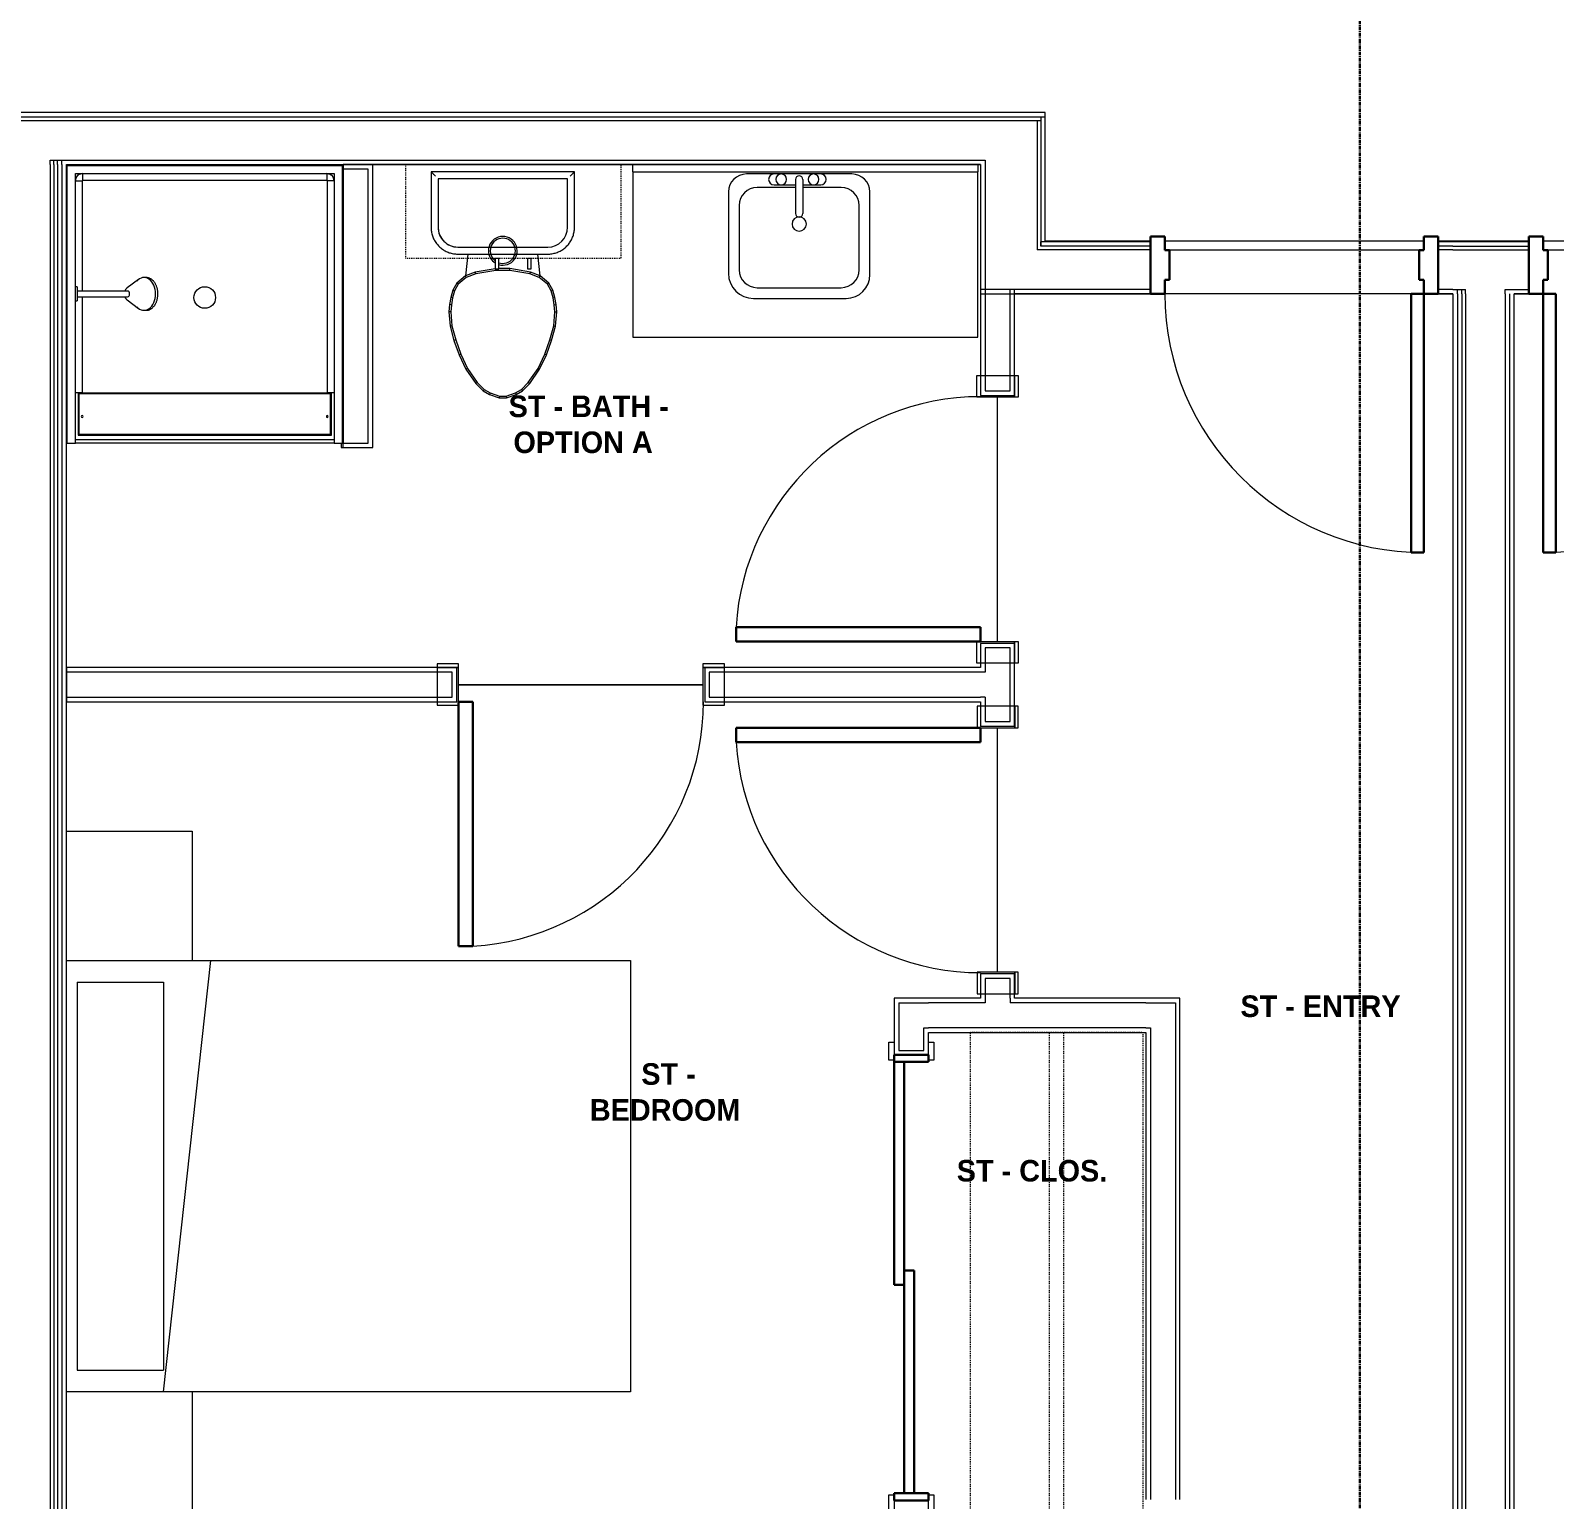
# Model space of a CAD drawing. Header units: inches. Extents: x -4093 to -1777, y 9773 to 12264.
# Drawn here: x -3339.3 to -3127.2, y 10187.7 to 10392.1 of the extents above; entities that cross this region are included whole.
import ezdxf

# ---------------------------------------------------------------- set-up
doc = ezdxf.new("R2010")
doc.units = ezdxf.units.IN
doc.header["$MEASUREMENT"] = 0
doc.linetypes.add('Dash', pattern=[0.25, 0.125, -0.125])
doc.linetypes.add('Grid Line 1_2_', pattern=[0.875, 0.5, -0.125, 0.125, -0.125])
for name, color, linetype, lineweight in [('0-1', 7, 'Continuous', 5), ('0-2', 7, 'Continuous', 9), ('0-3', 8, 'Continuous', 9), ('A-AREA-IDEN', 2, 'Continuous', 9), ('A-DOOR-1', 7, 'Continuous', 9), ('A-DOOR-2', 10, 'Continuous', 30), ('A-DOOR-FRAM-1', 10, 'Continuous', 30), ('A-FLOR-1', 7, 'Continuous', 9), ('A-FLOR-2', 192, 'Continuous', 9), ('A-WALL-1', 7, 'Continuous', 9), ('A-WALL-2', 250, 'Continuous', 18), ('I-FURN-1', 7, 'Continuous', 9), ('I-WALL-1', 7, 'Continuous', 9), ('P-SANR-FIXT-1', 7, 'Continuous', 9), ('Q-CASE-1', 7, 'Continuous', 9), ('Q-CASE-2', 7, 'Dash', 9), ('Q-CASE-HDLN-1', 7, 'Dash', 9), ('S-GRID-1', 1, 'Grid Line 1_2_', 30)]:
    doc.layers.add(name, color=color, linetype=linetype, lineweight=lineweight)
doc.styles.add('Century Gothic_B', font='GOTHICB.TTF', dxfattribs={"height": 3})

# ---------------------------------------------------------------- blocks, each defined once
blk = doc.blocks.new('SLIDING - FLUSH - SLIDING - FLUSH - 5-0 x 6-8-3203586-BACKGROUND - 3RD FLOOR')
at = {"layer": 'A-DOOR-1'}
for p, q in [((-32.75, 3.25), (-30.25, 3.25)), ((-32.75, 2.5), (-32.75, 3.25)), ((-30.25, 2.5), (-32.75, 2.5)), ((-30.25, 3.25), (-30.25, 2.5)), ((30.25, 3.25), (32.75, 3.25)), ((30.25, 2.5), (30.25, 3.25)), ((32.75, 2.5), (30.25, 2.5)), ((32.75, 3.25), (32.75, 2.5)), ((-32.75, -2.25), (-30.25, -2.25)), ((-32.75, -3), (-32.75, -2.25)), ((-30.25, -3), (-32.75, -3)), ((-30.25, -2.25), (-30.25, -3)), ((30.25, -2.25), (32.75, -2.25)), ((30.25, -3), (30.25, -2.25)), ((32.75, -3), (30.25, -3)), ((32.75, -2.25), (32.75, -3))]:
    blk.add_line(p, q, dxfattribs=at)
at = {"layer": 'A-DOOR-2'}
for p, q in [((-1, -0.88), (-1, 0.5)), ((-1, 0.5), (30, 0.5)), ((30, 0.5), (30, -0.88)), ((-30, -2.25), (-30, -0.88)), ((-30, -0.88), (1, -0.88)), ((30, -0.88), (-1, -0.88)), ((1, -0.88), (1, -2.25)), ((1, -2.25), (-30, -2.25))]:
    blk.add_line(p, q, dxfattribs=at)
at = {"layer": 'A-DOOR-FRAM-1'}
for p, q in [((-31, -2.25), (-31, 2.5)), ((-31, 2.5), (-30, 2.5)), ((-30, 2.5), (-30, -2.25)), ((30, 2.5), (31, 2.5)), ((30, -2.25), (30, 2.5)), ((31, 2.5), (31, -2.25)), ((-30, -2.25), (-31, -2.25)), ((31, -2.25), (30, -2.25))]:
    blk.add_line(p, q, dxfattribs=at)
blk = doc.blocks.new('SWING - SINGLE - FLUSH - SWING - FLUSH - 2-10 x 6-8 - PRIVACY-4346066-BACKGROUND - 3RD FLOOR')
at = {"layer": 'A-DOOR-1'}
for p, q in [((-17, 2.87), (-20, 2.87)), ((-20, 2.87), (-20, -2.38)), ((-17, -2.38), (-17, 2.87)), ((20, 2.87), (17, 2.87)), ((17, 2.87), (17, -2.38)), ((20, -2.38), (20, 2.87)), ((-20, -2.38), (-17, -2.38)), ((-17, -2.38), (-20, -2.38)), ((-20, -2.38), (-20, -2.88)), ((-20, -2.88), (-17, -2.88)), ((-17, -2.88), (-17, -2.38)), ((17, -2.38), (20, -2.38)), ((20, -2.38), (17, -2.38)), ((17, -2.38), (17, -2.88)), ((17, -2.88), (20, -2.88)), ((20, -2.88), (20, -2.38))]:
    blk.add_line(p, q, dxfattribs=at)
blk.add_arc((17, 2.37), 34.07, 93.3657, 180, dxfattribs=at)
at = {"layer": 'A-DOOR-2'}
for p, q in [((15, 2.37), (15, 36.38)), ((17, 36.38), (15, 36.38)), ((17, 2.37), (17, 36.38)), ((17, 2.37), (15, 2.37))]:
    blk.add_line(p, q, dxfattribs=at)
blk = doc.blocks.new('OD_CW_Closet - OD_CW_Closet-3786599-BACKGROUND - 3RD FLOOR')
at = {"layer": 'Q-CASE-HDLN-1'}
for p, q in [((0.74, -24), (0.74, 0)), ((0.74, 0), (68.99, 0)), ((68.99, 0), (68.99, -24)), ((0.74, -11), (68.99, -11)), ((0.74, -13), (68.99, -13)), ((68.99, -24), (0.74, -24))]:
    blk.add_line(p, q, dxfattribs=at)
blk = doc.blocks.new('SWING - SINGLE - FLUSH - SWING - FLUSH - 2-10 x 6-8 - PRIVACY-4346067-BACKGROUND - 3RD FLOOR')
at = {"layer": 'A-DOOR-1'}
for p, q in [((-17, 2.87), (-20, 2.87)), ((-20, 2.87), (-20, -2.38)), ((-17, -2.38), (-17, 2.87)), ((20, 2.87), (17, 2.87)), ((17, 2.87), (17, -2.38)), ((20, -2.38), (20, 2.87)), ((-20, -2.38), (-17, -2.38)), ((-17, -2.38), (-20, -2.38)), ((-20, -2.38), (-20, -2.88)), ((-20, -2.88), (-17, -2.88)), ((-17, -2.88), (-17, -2.38)), ((17, -2.38), (20, -2.38)), ((20, -2.38), (17, -2.38)), ((17, -2.38), (17, -2.88)), ((17, -2.88), (20, -2.88)), ((20, -2.88), (20, -2.38))]:
    blk.add_line(p, q, dxfattribs=at)
blk.add_arc((17, 2.37), 34.07, 93.3657, 180, dxfattribs=at)
at = {"layer": 'A-DOOR-2'}
for p, q in [((15, 2.37), (15, 36.38)), ((17, 36.38), (15, 36.38)), ((17, 2.37), (17, 36.38)), ((17, 2.37), (15, 2.37))]:
    blk.add_line(p, q, dxfattribs=at)
blk = doc.blocks.new('Bed-Standard - Queen 60_ x 79_-4200936-BACKGROUND - 3RD FLOOR')
at = {"layer": 'I-FURN-1'}
for p, q in [((-19.31, 41.3), (40.69, 41.3)), ((-19.31, -37.2), (-19.31, 41.3)), ((40.69, 41.3), (40.69, -37.2)), ((40.69, -23.7), (-19.31, -17.13)), ((-16.31, -23.7), (37.69, -23.7)), ((-16.31, -35.7), (-16.31, -23.7)), ((37.69, -35.7), (37.69, -23.7)), ((-16.31, -35.7), (37.69, -35.7))]:
    blk.add_line(p, q, dxfattribs=at)
blk = doc.blocks.new('M_Sink Vanity-Square - 500 x 440mm-1352614-BACKGROUND - 3RD FLOOR')
at = {"layer": 'P-SANR-FIXT-1'}
for p, q in [((7.96, 7.09), (-6.72, 7.09)), ((3.62, 7.09), (-2.88, 7.09)), ((-9.22, 4.59), (-9.22, -6.73)), ((0.12, 5.22), (-5.22, 5.22)), ((-2.88, 5.59), (0.12, 5.59)), ((0.12, 6.33), (0.12, 1.59)), ((1.12, 6.33), (1.12, 1.59)), ((1.12, 5.59), (3.62, 5.59)), ((6.46, 5.22), (1.12, 5.22)), ((10.46, -6.91), (10.46, 4.59)), ((-7.72, 2.72), (-7.72, -6.23)), ((8.96, -6.23), (8.96, 2.72)), ((-5.72, -10.23), (7.14, -10.23)), ((-5.22, -8.73), (6.46, -8.73))]:
    blk.add_line(p, q, dxfattribs=at)
for centre, radius, start, end in [((-6.72, 4.59), 2.5, 90, 180), ((-2.88, 6.34), 0.75, 90, 270), ((-1.88, 6.34), 0.75, 360, 180), ((0.62, 6.33), 0.5, 360, 180), ((2.62, 6.34), 0.75, 360, 180), ((3.62, 6.34), 0.75, 270, 90), ((7.96, 4.59), 2.5, 360, 90), ((-5.22, 2.72), 2.5, 90, 180), ((-1.88, 6.34), 0.75, 180, 0), ((2.62, 6.34), 0.75, 180, 360), ((6.46, 2.72), 2.5, 0, 90), ((0.62, 0.13), 1, 360, 180), ((0.62, 0.13), 1, 180, 0), ((0.62, 1.59), 0.5, 180, 0), ((-5.22, -6.23), 2.5, 180, 270), ((6.46, -6.23), 2.5, 270, 0), ((-5.72, -6.73), 3.5, 180, 270), ((7.14, -6.91), 3.32, 270, 0)]:
    blk.add_arc(centre, radius, start, end, dxfattribs=at)
blk = doc.blocks.new('Toilet-Domestic-3D - Toilet-Domestic-3D-V23-BACKGROUND - 3RD FLOOR')
at = {"layer": 'P-SANR-FIXT-1'}
for p, q in [((-2.74, 11), (-3.74, 10)), ((-2.59, 10.8), (-3.55, 9.84)), ((-1.87, 11.5), (-2.74, 11)), ((-2.59, 10.8), (-2.74, 11)), ((-1.77, 11.27), (-2.59, 10.8)), ((-0.5, 12), (-1.87, 11.5)), ((-1.77, 11.27), (-1.87, 11.5)), ((-0.46, 11.75), (-1.77, 11.27)), ((-0.46, 11.75), (-0.5, 12)), ((0.5, 12), (-0.5, 12)), ((0.46, 11.75), (-0.46, 11.75)), ((0.46, 11.75), (0.5, 12)), ((1.77, 11.27), (0.46, 11.75)), ((1.87, 11.5), (0.5, 12)), ((1.77, 11.27), (1.87, 11.5)), ((2.59, 10.8), (1.77, 11.27)), ((2.74, 11), (1.87, 11.5)), ((2.59, 10.8), (2.74, 11)), ((3.55, 9.84), (2.59, 10.8)), ((3.74, 10), (2.74, 11)), ((-3.74, 10), (-5.13, 8)), ((-3.55, 9.84), (-4.91, 7.88)), ((-3.55, 9.84), (-3.74, 10)), ((3.55, 9.84), (3.74, 10)), ((4.91, 7.88), (3.55, 9.84)), ((5.13, 8), (3.74, 10)), ((-5.13, 8), (-6.06, 6)), ((-4.91, 7.88), (-5.83, 5.9)), ((-4.91, 7.88), (-5.13, 8)), ((4.91, 7.88), (5.13, 8)), ((5.83, 5.9), (4.91, 7.88)), ((6.06, 6), (5.13, 8)), ((-6.06, 6), (-6.79, 4)), ((-5.83, 5.9), (-6.55, 3.92)), ((-5.83, 5.9), (-6.06, 6)), ((5.83, 5.9), (6.06, 6)), ((6.55, 3.92), (5.83, 5.9)), ((6.79, 4), (6.06, 6)), ((-6.79, 4), (-7.33, 1.99)), ((-6.55, 3.92), (-7.08, 1.95)), ((-6.55, 3.92), (-6.79, 4)), ((6.55, 3.92), (6.79, 4)), ((7.08, 1.95), (6.55, 3.92)), ((7.33, 1.99), (6.79, 4)), ((-7.33, 1.99), (-7.5, 0)), ((-7.08, 1.95), (-7.33, 1.99)), ((-7.08, 1.95), (-7.25, 0)), ((7.08, 1.95), (7.33, 1.99)), ((7.25, 0), (7.08, 1.95)), ((7.5, 0), (7.33, 1.99)), ((-7.25, 0), (-7.5, 0)), ((-7.5, 0), (-7.41, -1)), ((-7.16, -0.96), (-7.41, -1)), ((-7.41, -1), (-7.24, -2)), ((-7.25, 0), (-7.16, -0.96)), ((-6.99, -1.95), (-7.24, -2)), ((-7.24, -2), (-6.97, -3)), ((-7.16, -0.96), (-6.99, -1.95)), ((-6.99, -1.95), (-6.73, -2.9)), ((6.73, -2.9), (6.99, -1.95)), ((6.97, -3), (7.24, -2)), ((6.99, -1.95), (7.16, -0.96)), ((6.99, -1.95), (7.24, -2)), ((7.16, -0.96), (7.25, 0)), ((7.16, -0.96), (7.41, -1)), ((7.24, -2), (7.41, -1)), ((7.25, 0), (7.5, 0)), ((7.41, -1), (7.5, 0)), ((-6.73, -2.9), (-6.97, -3)), ((-6.97, -3), (-6.4, -4)), ((-6.73, -2.9), (-6.21, -3.84)), ((-6.4, -4), (-6.21, -3.84)), ((-6.4, -4), (-5.21, -5)), ((-6.21, -3.84), (-5.08, -4.78)), ((5.08, -4.78), (6.21, -3.84)), ((5.21, -5), (6.4, -4)), ((6.21, -3.84), (6.73, -2.9)), ((6.21, -3.84), (6.4, -4)), ((6.4, -4), (6.97, -3)), ((6.73, -2.9), (6.97, -3)), ((-5.08, -4.78), (-5.21, -5)), ((-5.21, -5), (-4.86, -8.02)), ((-5.21, -5), (-3.84, -5.5)), ((-5.08, -4.78), (-3.77, -5.26)), ((-3.77, -5.26), (-3.84, -5.5)), ((-3.84, -5.5), (-1, -6)), ((-3.77, -5.26), (-0.98, -5.75)), ((-0.98, -5.75), (-1, -6)), ((-1, -6), (0.56, -6)), ((-0.98, -5.75), (0.98, -5.75)), ((0.98, -5.75), (3.77, -5.26)), ((0.98, -5.75), (1, -5.98)), ((1.05, -5.99), (3.84, -5.5)), ((3.77, -5.26), (5.08, -4.78)), ((3.77, -5.26), (3.84, -5.5)), ((3.84, -5.5), (5.21, -5)), ((4.86, -8.02), (5.21, -5)), ((5.08, -4.78), (5.21, -5)), ((6.25, -8.02), (-6.25, -8.02)), ((6.25, -9), (-6.25, -9)), ((6.25, -9), (-6.25, -9)), ((-9.98, -11.75), (-9.98, -19.48)), ((-9, -11.75), (-9, -18.5)), ((-9, -11.75), (-9, -18.5)), ((9, -18.5), (9, -11.75)), ((9, -18.5), (9, -11.75)), ((9.98, -19.48), (9.98, -11.75)), ((-9, -18.5), (9, -18.5)), ((-9, -18.5), (9, -18.5)), ((-9.98, -19.48), (-9.86, -19.36)), ((-9.98, -19.48), (9.98, -19.48)), ((9.86, -19.36), (9.98, -19.48))]:
    blk.add_line(p, q, dxfattribs=at)
at = {"layer": 'P-SANR-FIXT-1', "flags": 128}
for points in [[(-6.25, -8.02), (-6.4, -8.03), (-6.55, -8.03), (-6.7, -8.05), (-6.84, -8.07), (-6.99, -8.1), (-7.14, -8.13), (-7.28, -8.17), (-7.42, -8.21), (-7.56, -8.26), (-7.7, -8.32), (-7.84, -8.38), (-7.97, -8.44), (-8.1, -8.52), (-8.23, -8.59), (-8.35, -8.67), (-8.48, -8.76), (-8.59, -8.85), (-8.71, -8.95), (-8.82, -9.05), (-8.92, -9.15), (-9.03, -9.26), (-9.12, -9.38), (-9.22, -9.49), (-9.3, -9.61), (-9.39, -9.74), (-9.46, -9.86), (-9.54, -9.99), (-9.6, -10.13), (-9.67, -10.26), (-9.72, -10.4), (-9.78, -10.54), (-9.82, -10.68), (-9.86, -10.83), (-9.89, -10.97), (-9.92, -11.12), (-9.95, -11.26), (-9.96, -11.41), (-9.97, -11.56), (-9.98, -11.71), (-9.98, -11.75)], [(9.98, -11.75), (9.97, -11.6), (9.97, -11.45), (9.95, -11.3), (9.93, -11.16), (9.9, -11.01), (9.87, -10.86), (9.83, -10.72), (9.79, -10.58), (9.74, -10.44), (9.68, -10.3), (9.62, -10.16), (9.56, -10.03), (9.48, -9.9), (9.41, -9.77), (9.33, -9.65), (9.24, -9.52), (9.15, -9.41), (9.05, -9.29), (8.95, -9.18), (8.85, -9.08), (8.74, -8.97), (8.62, -8.88), (8.51, -8.78), (8.39, -8.7), (8.26, -8.61), (8.14, -8.54), (8.01, -8.46), (7.87, -8.4), (7.74, -8.33), (7.6, -8.28), (7.46, -8.22), (7.32, -8.18), (7.17, -8.14), (7.03, -8.11), (6.88, -8.08), (6.74, -8.05), (6.59, -8.04), (6.44, -8.03), (6.29, -8.02), (6.25, -8.02)]]:
    blk.add_lwpolyline(points, dxfattribs=at)
at = {"layer": 'P-SANR-FIXT-1'}
for centre, radius, start, end in [((0, -8.48), 2, 73.137, 0), ((0, -8.48), 1.75, 70.983, 0), ((0, -8.48), 2, 0, 57.9286), ((0, -8.48), 1.75, 0, 51.2446), ((-6.25, -11.75), 2.75, 90, 180), ((-6.25, -11.75), 2.75, 90, 180), ((6.25, -11.75), 2.75, 0, 90), ((6.25, -11.75), 2.75, 360, 90)]:
    blk.add_arc(centre, radius, start, end, dxfattribs=at)
for points, knots in [([(-9.86, -19.36), (-9.86, -19.36), (-9.85, -19.35), (-9.82, -19.32), (-9.8, -19.3), (-9.78, -19.28), (-9.75, -19.25), (-9.71, -19.21), (-9.66, -19.16), (-9.6, -19.1), (-9.55, -19.05), (-9.47, -18.97), (-9.41, -18.91), (-9.37, -18.87)], [0, 0, 0, 0, 0.166667, 0.25, 0.291667, 0.333333, 0.416667, 0.5, 0.583333, 0.666667, 0.75, 0.833333, 1, 1, 1, 1]), ([(9.37, -18.87), (9.41, -18.91), (9.47, -18.97), (9.55, -19.05), (9.6, -19.1), (9.66, -19.16), (9.71, -19.21), (9.75, -19.25), (9.78, -19.28), (9.8, -19.3), (9.82, -19.32), (9.85, -19.35), (9.86, -19.36), (9.86, -19.36)], [-1, -1, -1, -1, -0.833333, -0.75, -0.666667, -0.583333, -0.5, -0.416667, -0.333333, -0.291667, -0.25, -0.166667, 0, 0, 0, 0])]:
    blk.add_open_spline(points, degree=3, knots=knots, dxfattribs=at)
for points in [[(-9.98, -19.48), (-9.98, -19.48), (-9.98, -19.48), (-9.98, -19.48)], [(9.98, -19.48), (9.98, -19.48), (9.98, -19.48), (9.98, -19.48)]]:
    blk.add_open_spline(points, degree=3, dxfattribs=at)
blk = doc.blocks.new('Bath Vanity - Bath Vanity 48_-V24-BACKGROUND - 3RD FLOOR')
at = {"layer": 'Q-CASE-1'}
for p, q in [((-23.26, -1), (-23.26, -24)), ((24.74, -24), (24.74, -1)), ((-23.26, -24), (24.74, -24))]:
    blk.add_line(p, q, dxfattribs=at)
blk = doc.blocks.new('BATHROOM MIRROR - BATHROOM MIRROR 48_-3124766-BACKGROUND - 3RD FLOOR')
at = {"layer": 'Q-CASE-1'}
for p, q in [((24.74, 24), (-23.26, 24)), ((-23.26, 23), (-23.26, 24)), ((24.74, 24), (24.74, 23)), ((-23.26, 23), (24.74, 23))]:
    blk.add_line(p, q, dxfattribs=at)
blk = doc.blocks.new('300 Series Wall Hung Cabinet_326 - 30_-2909952-BACKGROUND - 3RD FLOOR')
at = {"layer": 'Q-CASE-1'}
for p, q in [((-2.5, -13.19), (-2.01, -13.19)), ((-2.5, -13.19), (-2.5, -14.69)), ((-2.5, -14.69), (-2.01, -14.69)), ((-2.01, -14.69), (-2.01, -13.19)), ((2, -13.19), (2.49, -13.19)), ((2, -13.19), (2, -14.69)), ((2, -14.69), (2.49, -14.69)), ((2.49, -14.69), (2.49, -13.19))]:
    blk.add_line(p, q, dxfattribs=at)
at = {"layer": 'Q-CASE-2'}
for p, q in [((15, -0.19), (-15, -0.19)), ((-15, -0.19), (-15, -13.19)), ((15, -13.19), (15, -0.19)), ((-15, -13.19), (15, -13.19))]:
    blk.add_line(p, q, dxfattribs=at)
blk = doc.blocks.new('SWING - SINGLE - FLUSH - SWING - FLUSH - 2-10 x 6-8 - PRIVACY-4346070-BACKGROUND - 3RD FLOOR')
at = {"layer": 'A-DOOR-1'}
for p, q in [((-20, 2.37), (-20, 2.87)), ((-20, 2.87), (-17, 2.87)), ((-20, 2.37), (-17, 2.37)), ((-20, -2.88), (-20, 2.37)), ((-17, 2.37), (-20, 2.37)), ((-17, 2.87), (-17, 2.37)), ((-17, 2.37), (-17, -2.88)), ((17, 2.37), (17, 2.87)), ((17, 2.87), (20, 2.87)), ((17, 2.37), (20, 2.37)), ((17, -2.88), (17, 2.37)), ((20, 2.37), (17, 2.37)), ((20, 2.87), (20, 2.37)), ((20, 2.37), (20, -2.88)), ((-17, -2.88), (-20, -2.88)), ((20, -2.88), (17, -2.88))]:
    blk.add_line(p, q, dxfattribs=at)
blk.add_arc((17, -2.38), 34.07, 180, 266.6343, dxfattribs=at)
at = {"layer": 'A-DOOR-2'}
for p, q in [((15, -2.38), (15, -36.38)), ((17, -2.38), (15, -2.38)), ((17, -2.38), (17, -36.38)), ((17, -36.38), (15, -36.38))]:
    blk.add_line(p, q, dxfattribs=at)
blk = doc.blocks.new('Table-Night Stand - 18_ x 18_ x 24_-V25-BACKGROUND - 3RD FLOOR')
at = {"layer": 'I-FURN-1'}
for p, q in [((0.15, 0), (18.15, 0)), ((18.15, 0), (18.15, -17.5))]:
    blk.add_line(p, q, dxfattribs=at)
blk = doc.blocks.new('Table-Night Stand - 18_ x 18_ x 24_-V26-BACKGROUND - 3RD FLOOR')
at = {"layer": 'I-FURN-1'}
for p, q in [((0.15, 0), (18.15, 0)), ((0.15, -17.5), (0.15, 0))]:
    blk.add_line(p, q, dxfattribs=at)
blk = doc.blocks.new('The Shower - The Shower-V81-BACKGROUND - 3RD FLOOR')
at = {"layer": 'P-SANR-FIXT-1'}
for p, q in [((0, 39.25), (0.12, 39.25)), ((0, 0.5), (0, 39.25)), ((1.25, 39.25), (0.12, 39.25)), ((0.12, 0.62), (0.12, 39.25)), ((1.25, 39.25), (37.25, 39.25)), ((1.25, 38.75), (1.25, 39.25)), ((1.25, 1.75), (1.25, 39.25)), ((37.25, 38.75), (1.25, 38.75)), ((37.25, 39.25), (37.25, 38.75)), ((38.38, 39.25), (37.25, 39.25)), ((37.25, 39.25), (37.25, 19.48)), ((38.38, 39.25), (38.5, 39.25)), ((38.38, 39.25), (38.38, 0.62)), ((38.5, 39.25), (38.5, 0.5)), ((1.62, 38.13), (1.62, 32.27)), ((36.88, 38.13), (1.62, 38.13)), ((36.75, 38), (1.75, 38)), ((1.75, 38), (1.75, 32.38)), ((36.75, 32.38), (36.75, 38)), ((36.88, 32.27), (36.88, 38.13)), ((1.75, 32.38), (36.75, 32.38)), ((2.2, 2.75), (2.2, 32.27)), ((36.3, 32.27), (2.2, 32.27)), ((36.3, 18.89), (36.3, 32.27)), ((36.3, 2.75), (36.3, 18.11)), ((37.25, 17.52), (37.25, 1.75)), ((1.28, 2.51), (1.3, 2.43)), ((1.4, 2.23), (1.42, 2.2)), ((2.25, 2.7), (36.25, 2.7)), ((37.08, 2.2), (37.1, 2.23)), ((37.2, 2.43), (37.22, 2.51)), ((38.5, 0.5), (0, 0.5)), ((38.38, 0.62), (0.12, 0.62)), ((37.25, 1.75), (1.25, 1.75)), ((1.51, 2.08), (1.58, 2.01)), ((1.7, 1.92), (1.73, 1.9)), ((1.93, 1.8), (2.01, 1.78)), ((2.25, 1.75), (2.25, 1.77)), ((2.25, 1.77), (36.25, 1.77)), ((36.25, 1.75), (36.25, 1.77)), ((36.49, 1.78), (36.57, 1.8)), ((36.77, 1.9), (36.8, 1.92)), ((36.92, 2.01), (36.99, 2.08))]:
    blk.add_line(p, q, dxfattribs=at)
blk.add_circle((19.25, 19), 1.5, dxfattribs=at)
for centre, radius, start, end in [((2.2, 35.56), 0.125, 0, 180), ((2.2, 35.56), 0.125, 180, 0), ((36.3, 35.56), 0.125, 0, 180), ((36.3, 35.56), 0.125, 180, 0), ((2.25, 2.75), 1, 180, 270), ((36.25, 2.75), 1, 270, 0)]:
    blk.add_arc(centre, radius, start, end, dxfattribs=at)
for centre, major_axis, start_param, end_param in [((2.2, 32.28), (-0.95, 0), 0, 1.570796), ((36.3, 32.28), (0.95, 0), 4.712389, 6.283185)]:
    blk.add_ellipse(centre, major_axis=major_axis, ratio=0.019505, start_param=start_param, end_param=end_param, dxfattribs=at)
for points, knots in [([(1.25, 2.77), (1.25, 2.77), (1.27, 2.76), (1.4, 2.76), (1.64, 2.75), (1.95, 2.75), (2.12, 2.75), (2.2, 2.75)], [-1, -1, -1, -1, -0.833333, -0.666667, -0.333333, -0.166667, 0, 0, 0, 0]), ([(1.25, 2.77), (1.25, 2.7), (1.26, 2.57), (1.34, 2.32), (1.52, 2.04), (1.8, 1.86), (2.05, 1.78), (2.18, 1.77), (2.25, 1.77)], [-1, -1, -1, -1, -0.875, -0.75, -0.5, -0.25, -0.125, 0, 0, 0, 0]), ([(1.59, 2), (1.54, 2.04), (1.47, 2.12), (1.41, 2.21), (1.38, 2.25)], [0.4611793, 0.4611793, 0.4611793, 0.4611793, 0.5714286, 0.6665731, 0.6665731, 0.6665731, 0.6665731]), ([(2.2, 2.75), (2.2, 2.74), (2.2, 2.74), (2.2, 2.73), (2.21, 2.72), (2.21, 2.72), (2.22, 2.71), (2.23, 2.71), (2.24, 2.7), (2.24, 2.7), (2.25, 2.7), (2.25, 2.7)], [-1, -1, -1, -1, -0.833333, -0.75, -0.666667, -0.583333, -0.416667, -0.291667, -0.208333, -0.083333, 0, 0, 0, 0]), ([(36.25, 1.77), (36.32, 1.77), (36.45, 1.78), (36.7, 1.86), (36.98, 2.04), (37.16, 2.32), (37.24, 2.57), (37.25, 2.7), (37.25, 2.77)], [-1, -1, -1, -1, -0.875, -0.75, -0.5, -0.25, -0.125, 0, 0, 0, 0]), ([(36.25, 2.7), (36.26, 2.7), (36.26, 2.7), (36.27, 2.7), (36.28, 2.71), (36.28, 2.71), (36.29, 2.72), (36.29, 2.73), (36.3, 2.74), (36.3, 2.74), (36.3, 2.75), (36.3, 2.75)], [-1, -1, -1, -1, -0.833333, -0.75, -0.666667, -0.583333, -0.416667, -0.291667, -0.208333, -0.083333, 0, 0, 0, 0]), ([(36.25, 1.8), (36.25, 1.82), (36.25, 1.91), (36.25, 2.14), (36.25, 2.45), (36.25, 2.62), (36.25, 2.7)], [-0.8333333, -0.8333333, -0.8333333, -0.8333333, -0.6666667, -0.3333333, -0.1666667, 0, 0, 0, 0]), ([(37.19, 2.42), (37.18, 2.38), (37.16, 2.33), (37.13, 2.27), (37.12, 2.25)], [0.2174647, 0.2174647, 0.2174647, 0.2174647, 0.2857143, 0.3333068, 0.3333068, 0.3333068, 0.3333068]), ([(2.25, 1.75), (2.17, 1.75), (2.03, 1.77), (1.86, 1.82), (1.77, 1.87), (1.75, 1.88)], [0, 0, 0, 0, 0.1428571, 0.2857143, 0.3333068, 0.3333068, 0.3333068, 0.3333068]), ([(36.75, 1.88), (36.7, 1.85), (36.59, 1.8), (36.42, 1.76), (36.31, 1.75), (36.25, 1.75)], [0.6666667, 0.6666667, 0.6666667, 0.6666667, 0.7857143, 0.8928571, 1, 1, 1, 1]), ([(37.01, 2.1), (36.97, 2.05), (36.89, 1.97), (36.79, 1.91), (36.75, 1.88)], [0.4475924, 0.4475924, 0.4475924, 0.4475924, 0.5714286, 0.6665731, 0.6665731, 0.6665731, 0.6665731])]:
    blk.add_open_spline(points, degree=3, knots=knots, dxfattribs=at)
for points in [[(1.25, 2.71), (1.25, 2.72), (1.25, 2.74), (1.25, 2.75)], [(1.38, 2.25), (1.37, 2.27), (1.36, 2.3), (1.35, 2.32)], [(2.25, 1.8), (2.25, 1.82), (2.25, 1.88), (2.25, 2.03), (2.25, 2.22), (2.25, 2.45), (2.25, 2.62), (2.25, 2.7)], [(37.25, 2.77), (37.25, 2.77), (37.23, 2.76), (37.13, 2.76), (36.98, 2.76), (36.78, 2.75), (36.55, 2.75), (36.38, 2.75), (36.3, 2.75)], [(37.12, 2.25), (37.09, 2.21), (37.07, 2.18), (37.04, 2.14)], [(37.25, 2.75), (37.25, 2.72), (37.25, 2.7), (37.25, 2.67)], [(1.75, 1.88), (1.71, 1.91), (1.67, 1.94), (1.63, 1.97)]]:
    blk.add_open_spline(points, degree=3, dxfattribs=at)
blk = doc.blocks.new('Shower Head - Shower Head-3265626-BACKGROUND - 3RD FLOOR')
at = {"layer": 'P-SANR-FIXT-1'}
for p, q in [((-0.98, 0), (-0.98, -0.26)), ((-0.98, 0), (0.98, 0)), ((0.98, -0.26), (-0.98, -0.26)), ((-0.39, -0.26), (-0.39, -1)), ((0.39, -1), (0.39, -0.26)), ((0.98, -0.26), (0.98, 0)), ((-0.39, -6.01), (-0.39, -7.27)), ((0.39, -7.27), (0.39, -6.01)), ((-0.84, -7.19), (-2.02, -8.78)), ((2.02, -8.78), (0.84, -7.19)), ((-2.28, -9.54), (-2.28, -9.81)), ((2.28, -9.81), (2.28, -9.54))]:
    blk.add_line(p, q, dxfattribs=at)
at = {"layer": 'P-SANR-FIXT-1', "flags": 128}
for points in [[(-0.39, -1), (-0.39, -1.29), (-0.39, -1.57), (-0.39, -1.85), (-0.39, -2.13), (-0.39, -2.41), (-0.39, -2.69), (-0.39, -2.96), (-0.39, -3.23), (-0.39, -3.5), (-0.39, -3.76), (-0.39, -4.02), (-0.39, -4.27), (-0.39, -4.52), (-0.39, -4.77), (-0.39, -5), (-0.39, -5.23), (-0.39, -5.46), (-0.39, -5.67), (-0.39, -5.88), (-0.39, -6.01)], [(0.39, -6.01), (0.39, -5.81), (0.39, -5.6), (0.39, -5.38), (0.39, -5.15), (0.39, -4.92), (0.39, -4.68), (0.39, -4.43), (0.39, -4.18), (0.39, -3.93), (0.39, -3.67), (0.39, -3.4), (0.39, -3.13), (0.39, -2.86), (0.39, -2.59), (0.39, -2.31), (0.39, -2.03), (0.39, -1.75), (0.39, -1.46), (0.39, -1.18), (0.39, -1)], [(-0.39, -6.87), (-0.43, -6.88), (-0.46, -6.9), (-0.49, -6.91), (-0.52, -6.93), (-0.55, -6.94), (-0.58, -6.96), (-0.61, -6.98), (-0.64, -7), (-0.67, -7.03), (-0.7, -7.05), (-0.73, -7.07), (-0.76, -7.1), (-0.78, -7.13), (-0.81, -7.16), (-0.83, -7.19), (-0.84, -7.19)], [(0.84, -7.19), (0.81, -7.16), (0.79, -7.13), (0.76, -7.1), (0.73, -7.08), (0.7, -7.05), (0.68, -7.03), (0.65, -7.01), (0.62, -6.98), (0.59, -6.97), (0.56, -6.95), (0.53, -6.93), (0.49, -6.91), (0.46, -6.9), (0.43, -6.89), (0.4, -6.87)], [(-2.28, -9.81), (-2.28, -9.88), (-2.28, -9.95), (-2.27, -10.02), (-2.25, -10.09), (-2.24, -10.16), (-2.21, -10.23), (-2.19, -10.3), (-2.16, -10.36), (-2.13, -10.43), (-2.09, -10.49), (-2.05, -10.55), (-2.01, -10.61), (-1.97, -10.67), (-1.92, -10.73), (-1.86, -10.79), (-1.81, -10.84), (-1.75, -10.89), (-1.69, -10.94), (-1.63, -10.99), (-1.57, -11.04), (-1.5, -11.08), (-1.43, -11.12), (-1.36, -11.16), (-1.28, -11.2), (-1.21, -11.24), (-1.13, -11.27), (-1.05, -11.3), (-0.97, -11.33), (-0.89, -11.36), (-0.81, -11.38), (-0.72, -11.4), (-0.64, -11.42), (-0.55, -11.44), (-0.47, -11.45), (-0.38, -11.46), (-0.29, -11.47), (-0.2, -11.48), (-0.11, -11.49), (-0.02, -11.49), (0, -11.49)], [(0, -11.49), (0.09, -11.49), (0.18, -11.48), (0.27, -11.48), (0.35, -11.47), (0.44, -11.46), (0.53, -11.44), (0.62, -11.43), (0.7, -11.41), (0.79, -11.39), (0.87, -11.36), (0.95, -11.34), (1.03, -11.31), (1.11, -11.28), (1.19, -11.25), (1.26, -11.21), (1.34, -11.17), (1.41, -11.13), (1.48, -11.09), (1.55, -11.05), (1.61, -11), (1.68, -10.95), (1.74, -10.9), (1.8, -10.85), (1.85, -10.8), (1.9, -10.74), (1.95, -10.69), (2, -10.63), (2.04, -10.57), (2.08, -10.51), (2.12, -10.44), (2.15, -10.38), (2.18, -10.31), (2.21, -10.25), (2.23, -10.18), (2.25, -10.11), (2.26, -10.04), (2.27, -9.97), (2.28, -9.9), (2.28, -9.83), (2.28, -9.81)]]:
    blk.add_lwpolyline(points, dxfattribs=at)
at = {"layer": 'P-SANR-FIXT-1'}
for centre, major_axis, start_param, end_param in [((0, -7.27), (0.394, 0), 3.141593, 4.712389), ((0, -7.27), (-0.394, 0), 1.570796, 3.141593), ((0, -9.54), (2.28, 0), 2.468394, 4.712389), ((0, -9.54), (-2.28, 0), 1.570796, 3.814791)]:
    blk.add_ellipse(centre, major_axis=major_axis, ratio=0.707107, start_param=start_param, end_param=end_param, dxfattribs=at)
blk = doc.blocks.new('CTR - 1st Phase - Unit Layouts_rvt-1-BACKGROUND - 3RD FLOOR')
at = {"layer": 'A-FLOR-1'}
for p, q in [((-3255.47, 10373.41), (-3291.66, 10373.41)), ((-3207.1, 10373.41), (-3207.47, 10373.41)), ((-3147.19, 10355.41), (-3202.35, 10355.41)), ((-3141.37, 10355.41), (-3145.44, 10355.41)), ((-3128.81, 10355.41), (-3132.87, 10355.41)), ((-3204.72, 10307.04), (-3204.72, 10341.04)), ((-3245.72, 10301.04), (-3279.72, 10301.04)), ((-3279.72, 10301.04), (-3245.72, 10301.04)), ((-3204.72, 10261.04), (-3204.72, 10295.04))]:
    blk.add_line(p, q, dxfattribs=at)
at = {"layer": 'A-WALL-1'}
for p, q in [((-3292.29, 10373.41), (-3295.79, 10373.41)), ((-3291.66, 10373.41), (-3292.29, 10373.41)), ((-3291.66, 10334.04), (-3291.66, 10373.41)), ((-3207.1, 10356.03), (-3207.1, 10341.29)), ((-3202.35, 10356.03), (-3207.1, 10356.03)), ((-3202.35, 10341.29), (-3202.35, 10356.03)), ((-3207.1, 10341.29), (-3202.35, 10341.29)), ((-3296.04, 10334.66), (-3296.04, 10334.04)), ((-3296.04, 10334.04), (-3295.79, 10334.04)), ((-3295.79, 10334.04), (-3292.29, 10334.04)), ((-3292.29, 10334.04), (-3291.66, 10334.04)), ((-3207.1, 10306.79), (-3207.1, 10303.41)), ((-3202.35, 10306.79), (-3207.1, 10306.79)), ((-3202.35, 10295.29), (-3202.35, 10306.79)), ((-3279.97, 10303.41), (-3334.29, 10303.41)), ((-3334.29, 10303.41), (-3334.29, 10298.66)), ((-3279.97, 10298.66), (-3279.97, 10303.41)), ((-3207.1, 10303.41), (-3245.47, 10303.41)), ((-3245.47, 10303.41), (-3245.47, 10298.66)), ((-3334.29, 10298.66), (-3279.97, 10298.66)), ((-3245.47, 10298.66), (-3207.1, 10298.66)), ((-3207.1, 10298.66), (-3207.1, 10295.29)), ((-3207.1, 10295.29), (-3202.35, 10295.29)), ((-3207.1, 10260.79), (-3207.1, 10257.41)), ((-3202.35, 10260.79), (-3207.1, 10260.79)), ((-3202.35, 10257.41), (-3202.35, 10260.79)), ((-3219.1, 10257.41), (-3219.1, 10249.54)), ((-3218.47, 10257.41), (-3219.1, 10257.41)), ((-3214.35, 10257.41), (-3218.47, 10257.41)), ((-3207.1, 10257.41), (-3214.35, 10257.41)), ((-3184.1, 10257.41), (-3202.35, 10257.41)), ((-3179.97, 10257.41), (-3184.1, 10257.41)), ((-3179.35, 10257.41), (-3179.97, 10257.41)), ((-3179.35, 10187.66), (-3179.35, 10257.41)), ((-3214.35, 10249.54), (-3214.35, 10252.66)), ((-3214.35, 10252.66), (-3184.1, 10252.66)), ((-3184.1, 10252.66), (-3184.1, 10187.66)), ((-3219.1, 10249.54), (-3214.35, 10249.54))]:
    blk.add_line(p, q, dxfattribs=at)
at = {"layer": 'A-WALL-2'}
for p, q in [((-3292.29, 10372.79), (-3295.79, 10372.79)), ((-3292.29, 10334.66), (-3292.29, 10372.79)), ((-3206.47, 10356.03), (-3206.47, 10341.91)), ((-3202.97, 10341.91), (-3202.97, 10356.03)), ((-3206.47, 10341.91), (-3204.72, 10341.91)), ((-3204.72, 10341.91), (-3202.97, 10341.91)), ((-3295.79, 10334.04), (-3295.79, 10334.66)), ((-3295.79, 10334.66), (-3292.29, 10334.66)), ((-3295.79, 10334.04), (-3295.79, 10334.66)), ((-3206.47, 10306.16), (-3206.47, 10302.79)), ((-3204.72, 10306.16), (-3206.47, 10306.16)), ((-3202.97, 10306.16), (-3204.72, 10306.16)), ((-3202.97, 10295.91), (-3202.97, 10306.16)), ((-3280.6, 10302.79), (-3334.29, 10302.79)), ((-3280.6, 10301.04), (-3280.6, 10302.79)), ((-3207.1, 10302.79), (-3244.85, 10302.79)), ((-3244.85, 10302.79), (-3244.85, 10301.04)), ((-3206.47, 10302.79), (-3207.1, 10302.79)), ((-3334.29, 10299.29), (-3280.6, 10299.29)), ((-3280.6, 10299.29), (-3280.6, 10301.04)), ((-3244.85, 10301.04), (-3244.85, 10299.29)), ((-3244.85, 10299.29), (-3207.1, 10299.29)), ((-3206.47, 10299.29), (-3207.1, 10299.29)), ((-3206.47, 10299.29), (-3206.47, 10295.91)), ((-3206.47, 10295.91), (-3204.72, 10295.91)), ((-3204.72, 10295.91), (-3202.97, 10295.91)), ((-3206.47, 10260.16), (-3206.47, 10257.41)), ((-3204.72, 10260.16), (-3206.47, 10260.16)), ((-3202.97, 10260.16), (-3204.72, 10260.16)), ((-3202.97, 10257.41), (-3202.97, 10260.16)), ((-3206.47, 10257.41), (-3206.47, 10256.79)), ((-3202.97, 10257.41), (-3202.97, 10256.79)), ((-3218.47, 10256.79), (-3218.47, 10250.16)), ((-3218.47, 10256.79), (-3214.97, 10256.79)), ((-3214.97, 10256.79), (-3214.35, 10256.79)), ((-3206.47, 10256.79), (-3214.35, 10256.79)), ((-3184.1, 10256.79), (-3202.97, 10256.79)), ((-3184.1, 10256.79), (-3183.47, 10256.79)), ((-3183.47, 10256.79), (-3179.97, 10256.79)), ((-3179.97, 10256.79), (-3179.97, 10187.66)), ((-3214.97, 10250.16), (-3214.97, 10253.29)), ((-3214.97, 10253.29), (-3214.35, 10253.29)), ((-3184.1, 10253.29), (-3214.35, 10253.29)), ((-3184.1, 10253.29), (-3183.47, 10253.29)), ((-3183.47, 10253.29), (-3183.47, 10187.66)), ((-3218.47, 10250.16), (-3216.72, 10250.16)), ((-3216.72, 10250.16), (-3214.97, 10250.16))]:
    blk.add_line(p, q, dxfattribs=at)
at = {"layer": '0-2'}
for name, p, rotation in [('The Shower - The Shower-V81-BACKGROUND - 3RD FLOOR', (-3295.79, 10373.91), 180), ('Toilet-Domestic-3D - Toilet-Domestic-3D-V23-BACKGROUND - 3RD FLOOR', (-3273.57, 10352.93), 180), ('Shower Head - Shower Head-3265626-BACKGROUND - 3RD FLOOR', (-3333.04, 10355.41), 90.00000000008119), ('SWING - SINGLE - FLUSH - SWING - FLUSH - 2-10 x 6-8 - PRIVACY-4346070-BACKGROUND - 3RD FLOOR', (-3204.72, 10324.04), 269.9999999999666), ('SWING - SINGLE - FLUSH - SWING - FLUSH - 2-10 x 6-8 - PRIVACY-4346067-BACKGROUND - 3RD FLOOR', (-3262.72, 10301.04), 180), ('SWING - SINGLE - FLUSH - SWING - FLUSH - 2-10 x 6-8 - PRIVACY-4346066-BACKGROUND - 3RD FLOOR', (-3204.72, 10278.04), 89.99999999996666), ('Table-Night Stand - 18_ x 18_ x 24_-V26-BACKGROUND - 3RD FLOOR', (-3316.79, 10280.81), 269.9999999999716), ('Bed-Standard - Queen 60_ x 79_-4200936-BACKGROUND - 3RD FLOOR', (-3297.08, 10243.35), 269.9999999999716), ('OD_CW_Closet - OD_CW_Closet-3786599-BACKGROUND - 3RD FLOOR', (-3208.51, 10183.68), 89.99999999997935), ('SLIDING - FLUSH - SLIDING - FLUSH - 5-0 x 6-8-3203586-BACKGROUND - 3RD FLOOR', (-3216.85, 10218.54), 269.9999999999546), ('Table-Night Stand - 18_ x 18_ x 24_-V25-BACKGROUND - 3RD FLOOR', (-3316.79, 10202.81), 269.9999999999716)]:
    blk.add_blockref(name, p, dxfattribs=dict(at, rotation=rotation))
for name, p in [('300 Series Wall Hung Cabinet_326 - 30_-2909952-BACKGROUND - 3RD FLOOR', (-3272.12, 10373.6)), ('BATHROOM MIRROR - BATHROOM MIRROR 48_-3124766-BACKGROUND - 3RD FLOOR', (-3232.21, 10349.41)), ('Bath Vanity - Bath Vanity 48_-V24-BACKGROUND - 3RD FLOOR', (-3232.21, 10373.41)), ('M_Sink Vanity-Square - 500 x 440mm-1352614-BACKGROUND - 3RD FLOOR', (-3232.95, 10365.01))]:
    blk.add_blockref(name, p, dxfattribs=at)
blk = doc.blocks.new('HOLLOW METAL - UNIT DOOR-2191977-BACKGROUND - 3RD FLOOR')
at = {"layer": 'A-DOOR-1'}
blk.add_arc((18, -3.875), 36, 180, 270, dxfattribs=at)
at = {"layer": 'A-DOOR-2'}
for p, q in [((16.25, -3.875), (18, -3.875)), ((16.25, -39.875), (16.25, -3.875)), ((18, -3.875), (18, -39.875)), ((18, -39.875), (16.25, -39.875))]:
    blk.add_line(p, q, dxfattribs=at)
at = {"layer": 'A-DOOR-FRAM-1'}
for p, q in [((-20, 4.125), (-18, 4.125)), ((-20, -3.875), (-20, 4.125)), ((-18, 4.125), (-18, 2.1875)), ((-18, 2.1875), (-17.375, 2.1875)), ((-17.375, 2.1875), (-17.375, -1.9375)), ((17.375, 2.1875), (18, 2.1875)), ((17.375, -1.9375), (17.375, 2.1875)), ((18, 4.125), (20, 4.125)), ((18, 2.1875), (18, 4.125)), ((20, 4.125), (20, -3.875)), ((-18, -1.9375), (-18, -3.875)), ((-17.375, -1.9375), (-18, -1.9375)), ((18, -1.9375), (17.375, -1.9375)), ((18, -3.875), (18, -1.9375)), ((-18, -3.875), (-20, -3.875)), ((20, -3.875), (18, -3.875))]:
    blk.add_line(p, q, dxfattribs=at)
blk = doc.blocks.new('HOLLOW METAL - UNIT DOOR-2191978-BACKGROUND - 3RD FLOOR')
at = {"layer": 'A-DOOR-1'}
blk.add_arc((18, 3.875), 36, 90, 180, dxfattribs=at)
at = {"layer": 'A-DOOR-2'}
for p, q in [((18, 39.875), (16.25, 39.875)), ((16.25, 39.875), (16.25, 3.875)), ((18, 3.875), (18, 39.875)), ((16.25, 3.875), (18, 3.875))]:
    blk.add_line(p, q, dxfattribs=at)
at = {"layer": 'A-DOOR-FRAM-1'}
for p, q in [((-18, 3.875), (-20, 3.875)), ((-20, 3.875), (-20, -4.125)), ((-18, 1.9375), (-18, 3.875)), ((18, 3.875), (18, 1.9375)), ((20, 3.875), (18, 3.875)), ((20, -4.125), (20, 3.875)), ((-17.375, 1.9375), (-18, 1.9375)), ((-17.375, -2.1875), (-17.375, 1.9375)), ((18, 1.9375), (17.375, 1.9375)), ((17.375, 1.9375), (17.375, -2.1875)), ((-20, -4.125), (-18, -4.125)), ((-18, -4.125), (-18, -2.1875)), ((-18, -2.1875), (-17.375, -2.1875)), ((17.375, -2.1875), (18, -2.1875)), ((18, -2.1875), (18, -4.125)), ((18, -4.125), (20, -4.125))]:
    blk.add_line(p, q, dxfattribs=at)
blk = doc.blocks.new('CTR - 1st Phase - Common Walls_rvt-1-BACKGROUND - 3RD FLOOR')
at = {"layer": 'A-WALL-2'}
for p, q in [((-3342.04, 10380.04), (-3207.1, 10380.04)), ((-3207.1, 10380.04), (-3198.72, 10380.04)), ((-3198.72, 10380.04), (-3198.1, 10380.04)), ((-3198.72, 10380.04), (-3198.72, 10379.54)), ((-3198.72, 10380.04), (-3198.72, 10379.54)), ((-3342.04, 10379.54), (-3207.1, 10379.54)), ((-3207.1, 10379.54), (-3206.47, 10379.54)), ((-3206.47, 10379.54), (-3199.22, 10379.54)), ((-3199.22, 10379.54), (-3198.72, 10379.54)), ((-3199.22, 10379.54), (-3199.22, 10361.54)), ((-3198.72, 10379.54), (-3198.72, 10362.66)), ((-3336.54, 10373.41), (-3336.54, 10374.04)), ((-3336.54, 10374.04), (-3336.04, 10374.04)), ((-3336.54, 10374.04), (-3336.04, 10374.04)), ((-3336.04, 10373.41), (-3336.04, 10374.04)), ((-3336.04, 10374.04), (-3335.54, 10374.04)), ((-3336.04, 10374.04), (-3335.54, 10374.04)), ((-3335.54, 10373.41), (-3335.54, 10374.04)), ((-3335.54, 10374.04), (-3334.91, 10374.04)), ((-3335.54, 10374.04), (-3334.91, 10374.04)), ((-3334.91, 10373.41), (-3334.91, 10374.04)), ((-3334.91, 10374.04), (-3207.1, 10374.04)), ((-3207.1, 10374.04), (-3206.47, 10374.04)), ((-3206.47, 10374.04), (-3206.47, 10356.04)), ((-3336.54, 10373.41), (-3336.54, 9988.44)), ((-3336.04, 10373.41), (-3336.04, 9988.44)), ((-3335.54, 10373.41), (-3335.54, 9988.44)), ((-3334.91, 10373.41), (-3334.91, 9988.44)), ((-3198.72, 10361.54), (-3199.22, 10361.54)), ((-3198.1, 10362.66), (-3198.72, 10362.66)), ((-3198.72, 10362.04), (-3198.72, 10362.66)), ((-3198.72, 10362.66), (-3198.72, 10362.04)), ((-3198.1, 10362.04), (-3198.72, 10362.04)), ((-3198.1, 10361.54), (-3198.72, 10361.54)), ((-3183.44, 10362.04), (-3198.1, 10362.04)), ((-3183.44, 10361.54), (-3198.1, 10361.54)), ((-3141.37, 10362.04), (-3143.44, 10362.04)), ((-3141.37, 10361.54), (-3143.44, 10361.54)), ((-3141.37, 10362.04), (-3140.75, 10362.04)), ((-3141.37, 10361.54), (-3140.12, 10361.54)), ((-3140.75, 10362.04), (-3140.12, 10362.04)), ((-3140.12, 10362.04), (-3139.62, 10362.04)), ((-3140.12, 10361.54), (-3139.62, 10361.54)), ((-3139.62, 10362.04), (-3130.81, 10362.04)), ((-3139.62, 10361.54), (-3130.81, 10361.54)), ((-3199.22, 10356.04), (-3206.47, 10356.04)), ((-3198.1, 10356.04), (-3199.22, 10356.04)), ((-3183.44, 10356.04), (-3198.1, 10356.04)), ((-3141.37, 10356.04), (-3143.44, 10356.04)), ((-3141.37, 10356.04), (-3140.75, 10356.04)), ((-3140.75, 10355.41), (-3140.75, 10356.04)), ((-3140.75, 10356.04), (-3140.12, 10356.04)), ((-3140.75, 10355.41), (-3140.75, 9988.44)), ((-3140.12, 10355.41), (-3140.12, 10356.04)), ((-3140.12, 10356.04), (-3139.62, 10356.04)), ((-3140.12, 10355.41), (-3140.12, 9988.44)), ((-3139.62, 10355.41), (-3139.62, 10356.04)), ((-3139.62, 10355.41), (-3139.62, 9988.44)), ((-3134.12, 10355.41), (-3134.12, 10356.04)), ((-3134.12, 10356.04), (-3130.81, 10356.04)), ((-3134.12, 10355.41), (-3134.12, 9988.44)), ((-3133.5, 10355.41), (-3133.5, 9988.44))]:
    blk.add_line(p, q, dxfattribs=at)
at = {"layer": 'I-WALL-1'}
for p, q in [((-3207.1, 10380.66), (-3342.54, 10380.66)), ((-3198.1, 10380.66), (-3207.1, 10380.66)), ((-3198.1, 10380.04), (-3198.1, 10380.66)), ((-3198.1, 10362.66), (-3198.1, 10380.04)), ((-3295.79, 10373.41), (-3207.1, 10373.41)), ((-3207.1, 10373.41), (-3207.1, 10355.41)), ((-3183.44, 10362.66), (-3198.1, 10362.66)), ((-3141.37, 10362.66), (-3143.44, 10362.66)), ((-3140.75, 10362.66), (-3141.37, 10362.66)), ((-3130.81, 10362.66), (-3140.75, 10362.66)), ((-3207.1, 10355.41), (-3206.47, 10355.41)), ((-3206.47, 10355.41), (-3198.1, 10355.41)), ((-3198.1, 10355.41), (-3183.44, 10355.41)), ((-3143.44, 10355.41), (-3141.37, 10355.41)), ((-3141.37, 10355.41), (-3141.37, 9988.44)), ((-3132.87, 9988.44), (-3132.87, 10355.41)), ((-3132.87, 10355.41), (-3130.81, 10355.41)), ((-3334.29, 9988.44), (-3334.29, 10334.66))]:
    blk.add_line(p, q, dxfattribs=at)
at = {"layer": '0-3'}
blk.add_blockref('HOLLOW METAL - UNIT DOOR-2191977-BACKGROUND - 3RD FLOOR', (-3163.44, 10359.29), dxfattribs=at)
at = {"layer": '0-3', "rotation": 180}
blk.add_blockref('HOLLOW METAL - UNIT DOOR-2191978-BACKGROUND - 3RD FLOOR', (-3110.81, 10359.29), dxfattribs=at)
blk = doc.blocks.new('CTR - 1st Phase - Structure_rvt-1-BACKGROUND - 3RD FLOOR')
at = {"layer": 'S-GRID-1'}
blk.add_line((-3154.32, 9772.61), (-3154.32, 12247.5), dxfattribs=at)

msp = doc.modelspace()

# ---------------------------------------------------------------- linework, layer by layer
at = {"layer": 'A-FLOR-2'}
for p, q in [((-3183.44, 10362.74), (-3198.1, 10362.74)), ((-3145.44, 10362.74), (-3181.44, 10362.74)), ((-3181.44, 10361.54), (-3145.44, 10361.54)), ((-3130.81, 10362.74), (-3143.44, 10362.74)), ((-3092.81, 10362.74), (-3128.81, 10362.74)), ((-3128.81, 10361.54), (-3092.81, 10361.54))]:
    msp.add_line(p, q, dxfattribs=at)

# ---------------------------------------------------------------- block references
at = {"layer": '0-1'}
for name in ['CTR - 1st Phase - Structure_rvt-1-BACKGROUND - 3RD FLOOR', 'CTR - 1st Phase - Unit Layouts_rvt-1-BACKGROUND - 3RD FLOOR', 'CTR - 1st Phase - Common Walls_rvt-1-BACKGROUND - 3RD FLOOR']:
    msp.add_blockref(name, (0, 0), dxfattribs=at)

# ---------------------------------------------------------------- texts
at = {"layer": 'A-AREA-IDEN', "char_height": 3, "attachment_point": 1, "style": 'Century Gothic_B'}
for s, insert, width in [('ST - BATH -', (-3272.76, 10341.27), 25.856), ('OPTION A', (-3272.09, 10336.27), 24.24), ('ST - ENTRY', (-3170.94, 10257.8), 24.745), ('ST -', (-3254.3, 10248.37), 8.383), ('BEDROOM', (-3261.46, 10243.37), 25.755), ('ST - CLOS.', (-3210.41, 10234.91), 24.543)]:
    msp.add_mtext(s, dxfattribs=dict(at, insert=insert, width=width))

doc.saveas('drawing.dxf')
